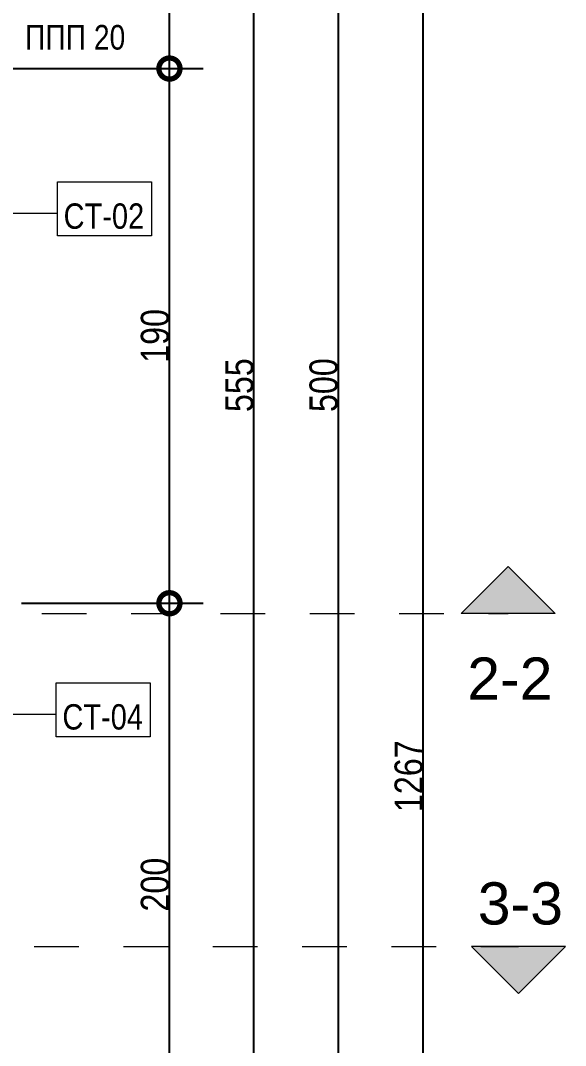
# Model space of a CAD drawing. Header units: centimetres. Extents: x 0 to 25250, y 0 to 2250.
# Drawn here: x 5116.2 to 5309.9, y 970.3 to 1334.5 of the extents above; entities that cross this region are included whole.
import ezdxf

# ---------------------------------------------------------------- set-up
doc = ezdxf.new("R2010")
doc.units = ezdxf.units.CM
doc.linetypes.add('18-View-1$0$Dash', pattern=[31.75, 15.875, -15.875])
for name, color, linetype, lineweight in [('A-ANNO-DIMS', 7, 'Continuous', 9), ('A-ANNO-NOTE', 7, 'Continuous', 9), ('A-WALL-IDEN', 7, 'Continuous', 9), ('G-ANNO-SYMB', 7, 'Continuous', 9)]:
    doc.layers.add(name, color=color, linetype=linetype, lineweight=lineweight)
doc.styles.add('18-View-1$0$Arial Narrow_2', font='ARIALN.TTF', dxfattribs={"height": 8.75})
doc.styles.add('18-View-1$0$Arial Narrow_3', font='ARIALN.TTF', dxfattribs={"height": 10})
doc.styles.add('18-View-1$0$Arial Narrow_5', font='ARIALN.TTF', dxfattribs={"height": 9})
doc.styles.add('18-View-1$0$Arial_2', font='arial.ttf', dxfattribs={"height": 15})
doc.dimstyles.new('18-View-1$0$TEC_DIM', dxfattribs={"dimscale": 30.48, "dimtxt": 10.23431, "dimasz": 0.492126, "dimexe": 0.393701, "dimexo": 0.246063, "dimgap": 0, "dimtad": 1, "dimdec": 0, "dimzin": 0, "dimdsep": 46, "dimtxsty": '18-View-1$0$Arial Narrow_3', "dimblk1": '18-View-1$0$_DotSmall', "dimblk2": '18-View-1$0$_DotSmall', "dimsah": 1, "dimcen": 0.09, "dimazin": 0, "dimtfac": 1, "dimtdec": 4, "dimtix": 1, "dimtmove": 0, "dimatfit": 3, "dimfxl": 1, "dimtvp": 1, "dimtolj": 1, "dimtzin": 0, "dimarcsym": 2})

# ---------------------------------------------------------------- blocks, each defined once
blk = doc.blocks.new('Section - TEC_SECTION-13048-НИВО 1')
at = {"layer": 'G-ANNO-SYMB'}
blk.add_hatch(color=256, dxfattribs=at).paths.add_polyline_path([(0, 0.334), (0.334, 0), (-0.334, 0)])
for p, q in [((0, 0.334), (-0.334, 0)), ((0.334, 0), (0, 0.334)), ((-0.334, 0), (0.334, 0))]:
    blk.add_line(p, q, dxfattribs=at)
blk = doc.blocks.new('18-View-1$0$_DotSmall')
at = {"color": 0, "linetype": 'ByBlock', "const_width": 0.5}
blk.add_lwpolyline([(-0.0625, 0, 1), (0.0625, 0, 1)], format="xyb", close=True, dxfattribs=at)
blk = doc.blocks.new('*D2631')
at = {"layer": 'A-ANNO-DIMS', "color": 0, "lineweight": -2, "transparency": 16777216}
for p, q in [((5224.23, 1454.94), (5217.08, 1454.94)), ((5229.08, 1454.94), (5229.08, 954.94)), ((5224.23, 954.94), (5217.08, 954.94))]:
    blk.add_line(p, q, dxfattribs=at)
at = {"layer": 'A-ANNO-DIMS', "color": 0, "lineweight": -2, "transparency": 16777216, "xscale": 15, "yscale": 15, "zscale": 15}
for p, rotation in [((5229.08, 1454.94), 90), ((5229.08, 954.94), 270)]:
    blk.add_blockref('18-View-1$0$_DotSmall', p, dxfattribs=dict(at, rotation=rotation))
at = {"layer": 'A-ANNO-DIMS', "color": 0, "transparency": 16777216, "insert": (5223.97, 1204.94), "char_height": 10, "width": 22.8079, "attachment_point": 5, "rotation": 90, "style": '18-View-1$0$Arial Narrow_3'}
blk.add_mtext('\\A1;500', dxfattribs=at)
blk = doc.blocks.new('*D2635')
at = {"layer": 'A-ANNO-DIMS', "color": 0, "lineweight": -2, "transparency": 16777216}
for p, q in [((5116.58, 1699.51), (5271.31, 1699.51)), ((5259.31, 432.44), (5259.31, 1699.51)), ((5026.58, 432.44), (5271.31, 432.44))]:
    blk.add_line(p, q, dxfattribs=at)
at = {"layer": 'A-ANNO-DIMS', "color": 0, "lineweight": -2, "transparency": 16777216, "xscale": 15, "yscale": 15, "zscale": 15}
for p, rotation in [((5259.31, 1699.51), 90), ((5259.31, 432.44), 270)]:
    blk.add_blockref('18-View-1$0$_DotSmall', p, dxfattribs=dict(at, rotation=rotation))
at = {"layer": 'A-ANNO-DIMS', "color": 0, "transparency": 16777216, "insert": (5254.21, 1065.98), "char_height": 10, "width": 30.4105, "attachment_point": 5, "rotation": 90, "style": '18-View-1$0$Arial Narrow_3'}
blk.add_mtext('\\A1;1267', dxfattribs=at)
blk = doc.blocks.new('*D2637')
at = {"layer": 'A-ANNO-DIMS', "color": 0, "lineweight": -2, "transparency": 16777216}
for p, q in [((5106.58, 1482.44), (5211.11, 1482.44)), ((5199.11, 927.44), (5199.11, 1482.44)), ((5111.58, 927.44), (5211.11, 927.44))]:
    blk.add_line(p, q, dxfattribs=at)
at = {"layer": 'A-ANNO-DIMS', "color": 0, "lineweight": -2, "transparency": 16777216, "xscale": 15, "yscale": 15, "zscale": 15}
for p, rotation in [((5199.11, 1482.44), 90), ((5199.11, 927.44), 270)]:
    blk.add_blockref('18-View-1$0$_DotSmall', p, dxfattribs=dict(at, rotation=rotation))
at = {"layer": 'A-ANNO-DIMS', "color": 0, "transparency": 16777216, "insert": (5194.02, 1204.94), "char_height": 10, "width": 22.8079, "attachment_point": 5, "rotation": 90, "style": '18-View-1$0$Arial Narrow_3'}
blk.add_mtext('\\A1;555', dxfattribs=at)
blk = doc.blocks.new('*D2643')
at = {"layer": 'A-ANNO-DIMS', "color": 0, "lineweight": -2, "transparency": 16777216}
for p, q in [((5116.58, 1127.44), (5181.13, 1127.44)), ((5169.13, 927.44), (5169.13, 1127.44)), ((5036.58, 927.44), (5181.13, 927.44))]:
    blk.add_line(p, q, dxfattribs=at)
at = {"layer": 'A-ANNO-DIMS', "color": 0, "lineweight": -2, "transparency": 16777216, "xscale": 15, "yscale": 15, "zscale": 15}
for p, rotation in [((5169.13, 1127.44), 90), ((5169.13, 927.44), 270)]:
    blk.add_blockref('18-View-1$0$_DotSmall', p, dxfattribs=dict(at, rotation=rotation))
at = {"layer": 'A-ANNO-DIMS', "color": 0, "transparency": 16777216, "insert": (5164.02, 1027.44), "char_height": 10, "width": 22.8079, "attachment_point": 5, "rotation": 90, "style": '18-View-1$0$Arial Narrow_3'}
blk.add_mtext('\\A1;200', dxfattribs=at)
blk = doc.blocks.new('*D2644')
at = {"layer": 'A-ANNO-DIMS', "color": 0, "lineweight": -2, "transparency": 16777216}
for p, q in [((5111.58, 1317.44), (5181.13, 1317.44)), ((5169.13, 1127.44), (5169.13, 1317.44)), ((5116.58, 1127.44), (5181.13, 1127.44))]:
    blk.add_line(p, q, dxfattribs=at)
at = {"layer": 'A-ANNO-DIMS', "color": 0, "lineweight": -2, "transparency": 16777216, "xscale": 15, "yscale": 15, "zscale": 15}
for p, rotation in [((5169.13, 1317.44), 90), ((5169.13, 1127.44), 270)]:
    blk.add_blockref('18-View-1$0$_DotSmall', p, dxfattribs=dict(at, rotation=rotation))
at = {"layer": 'A-ANNO-DIMS', "color": 0, "transparency": 16777216, "insert": (5164.02, 1222.44), "char_height": 10, "width": 22.8079, "attachment_point": 5, "rotation": 90, "style": '18-View-1$0$Arial Narrow_3'}
blk.add_mtext('\\A1;190', dxfattribs=at)
blk = doc.blocks.new('*D2645')
at = {"layer": 'A-ANNO-DIMS', "color": 0, "lineweight": -2, "transparency": 16777216}
for p, q in [((5111.58, 1417.44), (5181.13, 1417.44)), ((5169.13, 1317.44), (5169.13, 1417.44)), ((5111.58, 1317.44), (5181.13, 1317.44))]:
    blk.add_line(p, q, dxfattribs=at)
at = {"layer": 'A-ANNO-DIMS', "color": 0, "lineweight": -2, "transparency": 16777216, "xscale": 15, "yscale": 15, "zscale": 15}
for p, rotation in [((5169.13, 1417.44), 90), ((5169.13, 1317.44), 270)]:
    blk.add_blockref('18-View-1$0$_DotSmall', p, dxfattribs=dict(at, rotation=rotation))
at = {"layer": 'A-ANNO-DIMS', "color": 0, "transparency": 16777216, "insert": (5164.02, 1367.44), "char_height": 10, "width": 22.8079, "attachment_point": 5, "rotation": 90, "style": '18-View-1$0$Arial Narrow_3'}
blk.add_mtext('\\A1;100', dxfattribs=at)

msp = doc.modelspace()

# ---------------------------------------------------------------- linework, layer by layer
at = {"layer": 'A-WALL-IDEN'}
for p, q in [((5106.58, 1266.02), (5129.28, 1266.02)), ((5106.58, 1088.06), (5128.85, 1088.06))]:
    msp.add_line(p, q, dxfattribs=at)
at = {"layer": 'A-WALL-IDEN', "flags": 128}
for points in [[(5129.28, 1277.15), (5162.73, 1277.15), (5162.73, 1257.95), (5129.28, 1257.95)], [(5128.85, 1099.19), (5162.3, 1099.19), (5162.3, 1079.99), (5128.85, 1079.99)]]:
    msp.add_lwpolyline(points, close=True, dxfattribs=at)
at = {"layer": 'G-ANNO-SYMB', "linetype": '18-View-1$0$Dash', "lineweight": 18}
for p, q in [((3250.49, 1123.79), (5289.49, 1123.79)), ((3247.76, 1005.48), (5293.21, 1005.48))]:
    msp.add_line(p, q, dxfattribs=at)

# ---------------------------------------------------------------- block references
at = {"layer": 'G-ANNO-SYMB', "extrusion": (0, 0, -1), "xscale": 49.99999999999998, "yscale": 49.99999999999998, "zscale": 49.99999999999998}
msp.add_blockref('Section - TEC_SECTION-13048-НИВО 1', (-5289.49, 1123.79), dxfattribs=at)
at = {"layer": 'G-ANNO-SYMB', "xscale": 49.99999999999998, "yscale": 49.99999999999998, "zscale": 49.99999999999998, "rotation": 180}
msp.add_blockref('Section - TEC_SECTION-13048-НИВО 1', (5293.21, 1005.48), dxfattribs=at)

# ---------------------------------------------------------------- texts
at = {"layer": 'A-ANNO-NOTE', "insert": (5135.6, 1328.49), "char_height": 8.75, "width": 36.05, "attachment_point": 5, "line_spacing_factor": 0.949189, "style": '18-View-1$0$Arial Narrow_2'}
msp.add_mtext('\\pt63.49997,127.00004,190.50001,253.99999,317.49996,381.00002,444.5,507.99997,571.50004,635.00001,698.49999,761.99996,825.50002,889,952.49997,1016.00004,1079.50001,1142.99999,1206.49996,1270.00003,1333.5,1396.99998,1460.50004,1524.00001,1587.49999,1650.99996,1714.50003,1778,1841.49998,1905.00004,1968.50001,2031.99999;{\\fArial Narrow|b0|i0|c204|p34;ППП }20', dxfattribs=at)
at = {"layer": 'A-WALL-IDEN', "char_height": 9, "width": 28.45, "attachment_point": 5, "line_spacing_factor": 0.949189, "style": '18-View-1$0$Arial Narrow_5'}
for s, insert in [('\\pt25.00002,50.00004,74.99997,99.99999,125.00001,150.00003,174.99996,199.99998,225,250.00002,275.00004,299.99997,324.99999,350.00001,375.00003,399.99996,424.99998,450,475.00002,500.00004,524.99997,549.99999,575.00001,600.00003,624.99996,649.99998,675,700.00002,725.00004,749.99997,774.99999,800.00001;{\\fArial Narrow|b0|i0|c204|p34;СТ}-02', (5145.83, 1264.96)), ('\\pt25.00002,50.00004,74.99997,99.99999,125.00001,150.00003,174.99996,199.99998,225,250.00002,275.00004,299.99997,324.99999,350.00001,375.00003,399.99996,424.99998,450,475.00002,500.00004,524.99997,549.99999,575.00001,600.00003,624.99996,649.99998,675,700.00002,725.00004,749.99997,774.99999,800.00001;{\\fArial Narrow|b0|i0|c204|p34;СТ}-04', (5145.4, 1087))]:
    msp.add_mtext(s, dxfattribs=dict(at, insert=insert))
at = {"layer": 'G-ANNO-SYMB', "char_height": 15, "width": 31.1, "attachment_point": 5, "line_spacing_factor": 0.936439, "style": '18-View-1$0$Arial_2'}
for s, insert in [('\\pt60,120,180,240,300,360,420,480,540,600,660,720,780,840,900,960,1020,1080,1140,1200,1260,1320,1380,1440,1500,1560,1620,1680,1740,1800,1860,1920;2-2', (5290.14, 1100.67)), ('\\pt60,120,180,240,300,360,420,480,540,600,660,720,780,840,900,960,1020,1080,1140,1200,1260,1320,1380,1440,1500,1560,1620,1680,1740,1800,1860,1920;3-3', (5293.86, 1020.67))]:
    msp.add_mtext(s, dxfattribs=dict(at, insert=insert))

# ---------------------------------------------------------------- dimensions: what is measured, and where the dimension line sits
at = {"layer": 'A-ANNO-DIMS'}
for base, p1, p2, override, picture, middle in [((5259.31, 1699.51), (5019.08, 432.44), (5109.08, 1699.51), {"dimpost": '<>', "dimfxl": 1270.2592}, '*D2635', (5254.21, 1065.98)), ((5199.11, 1482.44), (5104.08, 927.44), (5099.08, 1482.44), {"dimpost": '<>', "dimfxl": 555.022522}, '*D2637', (5194.02, 1204.94)), ((5229.08, 954.94), (5231.73, 1454.94), (5231.73, 954.94), {"dimpost": '<>', "dimfxl": 500}, '*D2631', (5223.97, 1204.94)), ((5169.13, 1417.44), (5104.08, 1317.44), (5104.08, 1417.44), {"dimpost": '<>', "dimfxl": 100}, '*D2645', (5164.02, 1367.44)), ((5169.13, 1317.44), (5109.08, 1127.44), (5104.08, 1317.44), {"dimpost": '<>', "dimfxl": 190.065778}, '*D2644', (5164.02, 1222.44)), ((5169.13, 1127.44), (5029.08, 927.44), (5109.08, 1127.44), {"dimpost": '<>', "dimfxl": 215.406592}, '*D2643', (5164.02, 1027.44))]:
    dim = msp.add_linear_dim(base=base, p1=p1, p2=p2, angle=90, dimstyle='18-View-1$0$TEC_DIM', override=override, dxfattribs=at)
    dim.commit()
    dim.dimension.update_dxf_attribs({"geometry": picture, "text_midpoint": middle})

doc.saveas('drawing.dxf')
